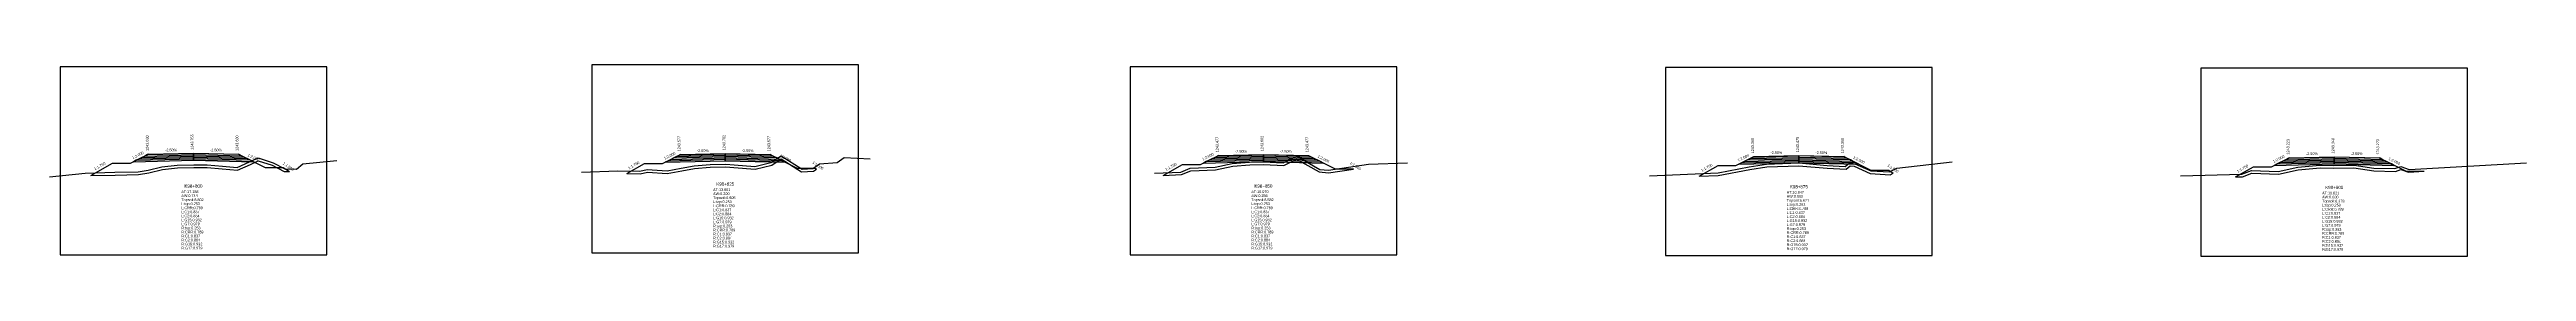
# Model space of a CAD drawing. Extents: x -7 to 78429, y 1189 to 1262.
# Drawn here: x 31838.9 to 32114.7, y 1232.2 to 1253.6 of the extents above; entities that cross this region are included whole.
import ezdxf
from ezdxf.enums import TextEntityAlignment as Align

# ---------------------------------------------------------------- set-up
doc = ezdxf.new("R2010")
doc.units = 0

msp = doc.modelspace()

# ---------------------------------------------------------------- linework, layer by layer
at = {"layer": 'A4_BORDER', "color": 7}
for points in [[(31840.094, 1232.386), (31869.794, 1232.386), (31869.794, 1253.386), (31840.094, 1253.386), (31840.094, 1232.386)], [(31899.307, 1232.611), (31929.007, 1232.611), (31929.007, 1253.611), (31899.307, 1253.611), (31899.307, 1232.611)], [(31959.225, 1232.387), (31988.925, 1232.387), (31988.925, 1253.387), (31959.225, 1253.387), (31959.225, 1232.387)], [(32018.84, 1232.308), (32048.54, 1232.308), (32048.54, 1253.308), (32018.84, 1253.308), (32018.84, 1232.308)], [(32078.451, 1232.232), (32108.151, 1232.232), (32108.151, 1253.232), (32078.451, 1253.232), (32078.451, 1232.232)]]:
    msp.add_lwpolyline(points, dxfattribs=at)
at = {"layer": 'CLEAR_GROUND', "color": 8}
for points in [[(31843.504, 1241.236), (31846.214, 1241.301), (31848.826, 1241.36), (31849.976, 1241.555), (31851.481, 1241.931), (31853.155, 1242.117), (31854.976, 1242.128), (31856.46, 1242.155), (31858.134, 1241.979), (31859.858, 1241.845), (31861.3, 1242.484), (31862.165, 1242.879), (31863.695, 1242.382), (31865.036, 1241.698), (31865.622, 1241.678)], [(31903.204, 1241.461), (31904.687, 1241.426), (31905.493, 1241.624), (31907.699, 1241.457), (31909.313, 1241.782), (31910.722, 1242.043), (31912.475, 1242.183), (31914.21, 1242.207), (31915.115, 1242.142), (31917.489, 1241.954), (31919.343, 1242.411), (31920.397, 1243.092), (31922.657, 1241.642), (31923.996, 1241.725), (31924.327, 1241.964)], [(31962.904, 1241.237), (31964.957, 1241.34), (31965.987, 1241.786), (31968.726, 1241.884), (31970.655, 1242.298), (31972.552, 1242.434), (31974.065, 1242.464), (31976.344, 1242.364), (31977.771, 1243.081), (31980.282, 1241.638), (31981.321, 1241.553), (31984.099, 1241.961)], [(32022.604, 1241.158), (32024.724, 1241.256), (32028.225, 1241.933), (32030.107, 1242.209), (32033.677, 1242.344), (32036.824, 1242.072), (32038.957, 1241.949), (32039.416, 1242.341), (32039.837, 1242.276), (32041.621, 1241.48), (32043.856, 1241.335), (32044.196, 1241.513)], [(32082.304, 1241.082), (32083.084, 1241.104), (32084.135, 1241.494), (32087.091, 1241.386), (32089.291, 1241.887), (32091.716, 1242.116), (32093.268, 1242.081), (32095.478, 1242.087), (32097.7, 1241.753), (32100.108, 1241.709), (32100.726, 1241.928), (32101.582, 1241.623), (32103.304, 1241.721)]]:
    msp.add_lwpolyline(points, dxfattribs=at)
at = {"layer": 'DESIGN_ROAD_TRIMMED', "color": 1}
for points in [[(31843.504, 1241.236), (31845.944, 1242.63), (31847.944, 1242.63), (31849.944, 1243.63), (31849.944, 1243.63), (31849.839, 1243.577), (31849.839, 1243.577), (31849.523, 1243.419), (31849.523, 1243.419), (31849.207, 1243.262), (31849.207, 1243.262), (31848.891, 1243.104), (31848.891, 1243.104), (31848.576, 1242.946), (31848.576, 1242.946), (31848.26, 1242.788), (31854.944, 1242.955), (31854.944, 1243.105), (31854.944, 1243.105), (31854.944, 1243.255), (31854.944, 1243.255), (31854.944, 1243.405), (31854.944, 1243.405), (31854.944, 1243.555), (31854.944, 1243.555), (31854.944, 1243.705), (31854.944, 1243.705), (31854.944, 1243.755), (31854.944, 1243.755), (31854.944, 1243.755), (31854.944, 1243.755), (31854.944, 1243.755), (31854.944, 1243.705), (31854.944, 1243.705), (31854.944, 1243.555), (31854.944, 1243.555), (31854.944, 1243.405), (31854.944, 1243.405), (31854.944, 1243.255), (31854.944, 1243.255), (31854.944, 1243.105), (31854.944, 1243.105), (31854.944, 1242.955), (31861.628, 1242.788), (31861.312, 1242.946), (31861.312, 1242.946), (31860.997, 1243.104), (31860.997, 1243.104), (31860.681, 1243.262), (31860.681, 1243.262), (31860.365, 1243.419), (31860.365, 1243.419), (31860.049, 1243.577), (31860.049, 1243.577), (31859.944, 1243.63), (31859.944, 1243.63), (31862.944, 1242.13), (31864.944, 1242.13), (31865.622, 1241.678)], [(31903.204, 1241.461), (31905.157, 1242.577), (31907.157, 1242.577), (31909.157, 1243.577), (31909.157, 1243.577), (31909.052, 1243.524), (31909.052, 1243.524), (31908.736, 1243.366), (31908.736, 1243.366), (31908.42, 1243.209), (31908.42, 1243.209), (31908.104, 1243.051), (31908.104, 1243.051), (31907.788, 1242.893), (31907.788, 1242.893), (31907.473, 1242.735), (31914.157, 1242.902), (31914.157, 1243.052), (31914.157, 1243.052), (31914.157, 1243.202), (31914.157, 1243.202), (31914.157, 1243.352), (31914.157, 1243.352), (31914.157, 1243.502), (31914.157, 1243.502), (31914.157, 1243.652), (31914.157, 1243.652), (31914.157, 1243.702), (31914.157, 1243.702), (31914.157, 1243.702), (31914.157, 1243.702), (31914.157, 1243.702), (31914.157, 1243.652), (31914.157, 1243.652), (31914.157, 1243.502), (31914.157, 1243.502), (31914.157, 1243.352), (31914.157, 1243.352), (31914.157, 1243.202), (31914.157, 1243.202), (31914.157, 1243.052), (31914.157, 1243.052), (31914.157, 1242.902), (31920.841, 1242.735), (31920.525, 1242.893), (31920.525, 1242.893), (31920.209, 1243.051), (31920.209, 1243.051), (31919.894, 1243.209), (31919.894, 1243.209), (31919.578, 1243.366), (31919.578, 1243.366), (31919.262, 1243.524), (31919.262, 1243.524), (31919.157, 1243.577), (31919.157, 1243.577), (31922.157, 1242.077), (31924.157, 1242.077), (31924.327, 1241.964)], [(31962.904, 1241.237), (31965.075, 1242.477), (31967.075, 1242.477), (31969.075, 1243.477), (31969.075, 1243.477), (31968.97, 1243.424), (31968.97, 1243.424), (31968.654, 1243.266), (31968.654, 1243.266), (31968.338, 1243.109), (31968.338, 1243.109), (31968.022, 1242.951), (31968.022, 1242.951), (31967.707, 1242.793), (31967.707, 1242.793), (31967.391, 1242.635), (31974.075, 1242.802), (31974.075, 1242.952), (31974.075, 1242.952), (31974.075, 1243.102), (31974.075, 1243.102), (31974.075, 1243.252), (31974.075, 1243.252), (31974.075, 1243.402), (31974.075, 1243.402), (31974.075, 1243.552), (31974.075, 1243.552), (31974.075, 1243.602), (31974.075, 1243.602), (31974.075, 1243.602), (31974.075, 1243.602), (31974.075, 1243.602), (31974.075, 1243.552), (31974.075, 1243.552), (31974.075, 1243.402), (31974.075, 1243.402), (31974.075, 1243.252), (31974.075, 1243.252), (31974.075, 1243.102), (31974.075, 1243.102), (31974.075, 1242.952), (31974.075, 1242.952), (31974.075, 1242.802), (31980.759, 1242.635), (31980.443, 1242.793), (31980.443, 1242.793), (31980.128, 1242.951), (31980.128, 1242.951), (31979.812, 1243.109), (31979.812, 1243.109), (31979.496, 1243.266), (31979.496, 1243.266), (31979.18, 1243.424), (31979.18, 1243.424), (31979.075, 1243.477), (31979.075, 1243.477), (31982.075, 1241.977), (31984.075, 1241.977), (31984.099, 1241.961)], [(32022.604, 1241.158), (32024.69, 1242.35), (32026.69, 1242.35), (32028.69, 1243.35), (32028.69, 1243.35), (32028.585, 1243.297), (32028.585, 1243.297), (32028.269, 1243.139), (32028.269, 1243.139), (32027.954, 1242.982), (32027.954, 1242.982), (32027.638, 1242.824), (32027.638, 1242.824), (32027.322, 1242.666), (32027.322, 1242.666), (32027.006, 1242.508), (32033.69, 1242.675), (32033.69, 1242.825), (32033.69, 1242.825), (32033.69, 1242.975), (32033.69, 1242.975), (32033.69, 1243.125), (32033.69, 1243.125), (32033.69, 1243.275), (32033.69, 1243.275), (32033.69, 1243.425), (32033.69, 1243.425), (32033.69, 1243.475), (32033.69, 1243.475), (32033.69, 1243.475), (32033.69, 1243.475), (32033.69, 1243.475), (32033.69, 1243.425), (32033.69, 1243.425), (32033.69, 1243.275), (32033.69, 1243.275), (32033.69, 1243.125), (32033.69, 1243.125), (32033.69, 1242.975), (32033.69, 1242.975), (32033.69, 1242.825), (32033.69, 1242.825), (32033.69, 1242.675), (32040.375, 1242.508), (32040.059, 1242.666), (32040.059, 1242.666), (32039.743, 1242.824), (32039.743, 1242.824), (32039.427, 1242.982), (32039.427, 1242.982), (32039.111, 1243.139), (32039.111, 1243.139), (32038.796, 1243.297), (32038.796, 1243.297), (32038.69, 1243.35), (32038.69, 1243.35), (32041.69, 1241.85), (32043.69, 1241.85), (32044.196, 1241.513)], [(32082.304, 1241.082), (32084.301, 1242.223), (32086.301, 1242.223), (32088.301, 1243.223), (32088.301, 1243.223), (32088.196, 1243.17), (32088.196, 1243.17), (32087.88, 1243.012), (32087.88, 1243.012), (32087.564, 1242.855), (32087.564, 1242.855), (32087.248, 1242.697), (32087.248, 1242.697), (32086.933, 1242.539), (32086.933, 1242.539), (32086.617, 1242.381), (32093.301, 1242.548), (32093.301, 1242.698), (32093.301, 1242.698), (32093.301, 1242.848), (32093.301, 1242.848), (32093.301, 1242.998), (32093.301, 1242.998), (32093.301, 1243.148), (32093.301, 1243.148), (32093.301, 1243.298), (32093.301, 1243.298), (32093.301, 1243.348), (32093.301, 1243.348), (32093.301, 1243.348), (32093.301, 1243.348), (32093.301, 1243.348), (32093.301, 1243.298), (32093.301, 1243.298), (32093.301, 1243.148), (32093.301, 1243.148), (32093.301, 1242.998), (32093.301, 1242.998), (32093.301, 1242.848), (32093.301, 1242.848), (32093.301, 1242.698), (32093.301, 1242.698), (32093.301, 1242.548), (32099.985, 1242.381), (32099.669, 1242.539), (32099.669, 1242.539), (32099.354, 1242.697), (32099.354, 1242.697), (32099.038, 1242.855), (32099.038, 1242.855), (32098.722, 1243.012), (32098.722, 1243.012), (32098.406, 1243.17), (32098.406, 1243.17), (32098.301, 1243.223), (32098.301, 1243.223), (32101.301, 1241.723), (32103.301, 1241.723), (32103.304, 1241.721)]]:
    msp.add_lwpolyline(points, dxfattribs=at)
at = {"layer": 'FINISHED_ROAD', "color": 2}
for points in [[(31845.944, 1242.63), (31847.944, 1242.63), (31849.944, 1243.63), (31849.944, 1243.63), (31854.944, 1243.755), (31859.944, 1243.63), (31859.944, 1243.63), (31862.944, 1242.13), (31864.944, 1242.13)], [(31905.157, 1242.577), (31907.157, 1242.577), (31909.157, 1243.577), (31909.157, 1243.577), (31914.157, 1243.702), (31919.157, 1243.577), (31919.157, 1243.577), (31922.157, 1242.077), (31924.157, 1242.077)], [(31965.075, 1242.477), (31967.075, 1242.477), (31969.075, 1243.477), (31969.075, 1243.477), (31974.075, 1243.602), (31979.075, 1243.477), (31979.075, 1243.477), (31982.075, 1241.977), (31984.075, 1241.977)], [(32024.69, 1242.35), (32026.69, 1242.35), (32028.69, 1243.35), (32028.69, 1243.35), (32033.69, 1243.475), (32038.69, 1243.35), (32038.69, 1243.35), (32041.69, 1241.85), (32043.69, 1241.85)], [(32084.301, 1242.223), (32086.301, 1242.223), (32088.301, 1243.223), (32088.301, 1243.223), (32093.301, 1243.348), (32098.301, 1243.223), (32098.301, 1243.223), (32101.301, 1241.723), (32103.301, 1241.723)]]:
    msp.add_lwpolyline(points, dxfattribs=at)
at = {"layer": 'LAYER_0', "color": 4}
for points in [[(31849.944, 1243.63), (31849.839, 1243.577), (31854.944, 1243.705), (31854.944, 1243.755)], [(31909.157, 1243.577), (31909.052, 1243.524), (31914.157, 1243.652), (31914.157, 1243.702)], [(31969.075, 1243.477), (31968.97, 1243.424), (31974.075, 1243.552), (31974.075, 1243.602)], [(32028.69, 1243.35), (32028.585, 1243.297), (32033.69, 1243.425), (32033.69, 1243.475)], [(32088.301, 1243.223), (32088.196, 1243.17), (32093.301, 1243.298), (32093.301, 1243.348)]]:
    msp.add_lwpolyline(points, dxfattribs=at)
at = {"layer": 'LAYER_1', "color": 4}
for points in [[(31849.839, 1243.577), (31849.523, 1243.419), (31854.944, 1243.555), (31854.944, 1243.705)], [(31909.052, 1243.524), (31908.736, 1243.366), (31914.157, 1243.502), (31914.157, 1243.652)], [(31968.97, 1243.424), (31968.654, 1243.266), (31974.075, 1243.402), (31974.075, 1243.552)], [(32028.585, 1243.297), (32028.269, 1243.139), (32033.69, 1243.275), (32033.69, 1243.425)], [(32088.196, 1243.17), (32087.88, 1243.012), (32093.301, 1243.148), (32093.301, 1243.298)]]:
    msp.add_lwpolyline(points, dxfattribs=at)
at = {"layer": 'LAYER_10', "color": 6}
for points in [[(31860.997, 1243.104), (31861.312, 1242.946), (31854.944, 1243.105), (31854.944, 1243.255)], [(31920.209, 1243.051), (31920.525, 1242.893), (31914.157, 1243.052), (31914.157, 1243.202)], [(31980.128, 1242.951), (31980.443, 1242.793), (31974.075, 1242.952), (31974.075, 1243.102)], [(32039.743, 1242.824), (32040.059, 1242.666), (32033.69, 1242.825), (32033.69, 1242.975)], [(32099.354, 1242.697), (32099.669, 1242.539), (32093.301, 1242.698), (32093.301, 1242.848)]]:
    msp.add_lwpolyline(points, dxfattribs=at)
at = {"layer": 'LAYER_11', "color": 6}
for points in [[(31861.312, 1242.946), (31861.628, 1242.788), (31854.944, 1242.955), (31854.944, 1243.105)], [(31920.525, 1242.893), (31920.841, 1242.735), (31914.157, 1242.902), (31914.157, 1243.052)], [(31980.443, 1242.793), (31980.759, 1242.635), (31974.075, 1242.802), (31974.075, 1242.952)], [(32040.059, 1242.666), (32040.375, 1242.508), (32033.69, 1242.675), (32033.69, 1242.825)], [(32099.669, 1242.539), (32099.985, 1242.381), (32093.301, 1242.548), (32093.301, 1242.698)]]:
    msp.add_lwpolyline(points, dxfattribs=at)
at = {"layer": 'LAYER_2', "color": 4}
for points in [[(31849.523, 1243.419), (31849.207, 1243.262), (31854.944, 1243.405), (31854.944, 1243.555)], [(31908.736, 1243.366), (31908.42, 1243.209), (31914.157, 1243.352), (31914.157, 1243.502)], [(31968.654, 1243.266), (31968.338, 1243.109), (31974.075, 1243.252), (31974.075, 1243.402)], [(32028.269, 1243.139), (32027.954, 1242.982), (32033.69, 1243.125), (32033.69, 1243.275)], [(32087.88, 1243.012), (32087.564, 1242.855), (32093.301, 1242.998), (32093.301, 1243.148)]]:
    msp.add_lwpolyline(points, dxfattribs=at)
at = {"layer": 'LAYER_3', "color": 4}
for points in [[(31849.207, 1243.262), (31848.891, 1243.104), (31854.944, 1243.255), (31854.944, 1243.405)], [(31908.42, 1243.209), (31908.104, 1243.051), (31914.157, 1243.202), (31914.157, 1243.352)], [(31968.338, 1243.109), (31968.022, 1242.951), (31974.075, 1243.102), (31974.075, 1243.252)], [(32027.954, 1242.982), (32027.638, 1242.824), (32033.69, 1242.975), (32033.69, 1243.125)], [(32087.564, 1242.855), (32087.248, 1242.697), (32093.301, 1242.848), (32093.301, 1242.998)]]:
    msp.add_lwpolyline(points, dxfattribs=at)
at = {"layer": 'LAYER_4', "color": 4}
for points in [[(31848.891, 1243.104), (31848.576, 1242.946), (31854.944, 1243.105), (31854.944, 1243.255)], [(31908.104, 1243.051), (31907.788, 1242.893), (31914.157, 1243.052), (31914.157, 1243.202)], [(31968.022, 1242.951), (31967.707, 1242.793), (31974.075, 1242.952), (31974.075, 1243.102)], [(32027.638, 1242.824), (32027.322, 1242.666), (32033.69, 1242.825), (32033.69, 1242.975)], [(32087.248, 1242.697), (32086.933, 1242.539), (32093.301, 1242.698), (32093.301, 1242.848)]]:
    msp.add_lwpolyline(points, dxfattribs=at)
at = {"layer": 'LAYER_5', "color": 4}
for points in [[(31848.576, 1242.946), (31848.26, 1242.788), (31854.944, 1242.955), (31854.944, 1243.105)], [(31907.788, 1242.893), (31907.473, 1242.735), (31914.157, 1242.902), (31914.157, 1243.052)], [(31967.707, 1242.793), (31967.391, 1242.635), (31974.075, 1242.802), (31974.075, 1242.952)], [(32027.322, 1242.666), (32027.006, 1242.508), (32033.69, 1242.675), (32033.69, 1242.825)], [(32086.933, 1242.539), (32086.617, 1242.381), (32093.301, 1242.548), (32093.301, 1242.698)]]:
    msp.add_lwpolyline(points, dxfattribs=at)
at = {"layer": 'LAYER_6', "color": 6}
for points in [[(31859.944, 1243.63), (31860.049, 1243.577), (31854.944, 1243.705), (31854.944, 1243.755)], [(31919.157, 1243.577), (31919.262, 1243.524), (31914.157, 1243.652), (31914.157, 1243.702)], [(31979.075, 1243.477), (31979.18, 1243.424), (31974.075, 1243.552), (31974.075, 1243.602)], [(32038.69, 1243.35), (32038.796, 1243.297), (32033.69, 1243.425), (32033.69, 1243.475)], [(32098.301, 1243.223), (32098.406, 1243.17), (32093.301, 1243.298), (32093.301, 1243.348)]]:
    msp.add_lwpolyline(points, dxfattribs=at)
at = {"layer": 'LAYER_7', "color": 6}
for points in [[(31860.049, 1243.577), (31860.365, 1243.419), (31854.944, 1243.555), (31854.944, 1243.705)], [(31919.262, 1243.524), (31919.578, 1243.366), (31914.157, 1243.502), (31914.157, 1243.652)], [(31979.18, 1243.424), (31979.496, 1243.266), (31974.075, 1243.402), (31974.075, 1243.552)], [(32038.796, 1243.297), (32039.111, 1243.139), (32033.69, 1243.275), (32033.69, 1243.425)], [(32098.406, 1243.17), (32098.722, 1243.012), (32093.301, 1243.148), (32093.301, 1243.298)]]:
    msp.add_lwpolyline(points, dxfattribs=at)
at = {"layer": 'LAYER_8', "color": 6}
for points in [[(31860.365, 1243.419), (31860.681, 1243.262), (31854.944, 1243.405), (31854.944, 1243.555)], [(31919.578, 1243.366), (31919.894, 1243.209), (31914.157, 1243.352), (31914.157, 1243.502)], [(31979.496, 1243.266), (31979.812, 1243.109), (31974.075, 1243.252), (31974.075, 1243.402)], [(32039.111, 1243.139), (32039.427, 1242.982), (32033.69, 1243.125), (32033.69, 1243.275)], [(32098.722, 1243.012), (32099.038, 1242.855), (32093.301, 1242.998), (32093.301, 1243.148)]]:
    msp.add_lwpolyline(points, dxfattribs=at)
at = {"layer": 'LAYER_9', "color": 6}
for points in [[(31860.681, 1243.262), (31860.997, 1243.104), (31854.944, 1243.255), (31854.944, 1243.405)], [(31919.894, 1243.209), (31920.209, 1243.051), (31914.157, 1243.202), (31914.157, 1243.352)], [(31979.812, 1243.109), (31980.128, 1242.951), (31974.075, 1243.102), (31974.075, 1243.252)], [(32039.427, 1242.982), (32039.743, 1242.824), (32033.69, 1242.975), (32033.69, 1243.125)], [(32099.038, 1242.855), (32099.354, 1242.697), (32093.301, 1242.848), (32093.301, 1242.998)]]:
    msp.add_lwpolyline(points, dxfattribs=at)
at = {"layer": 'NATURAL_GROUND', "color": 3}
for points in [[(31838.921, 1241.106), (31842.905, 1241.522), (31846.207, 1241.601), (31848.798, 1241.66), (31849.915, 1241.849), (31851.428, 1242.227), (31853.138, 1242.417), (31854.972, 1242.428), (31856.473, 1242.455), (31858.161, 1242.278), (31859.806, 1242.15), (31861.177, 1242.757), (31862.147, 1243.201), (31863.81, 1242.66), (31865.113, 1241.995), (31866.425, 1241.95), (31867.116, 1242.557), (31870.892, 1242.921)], [(31898.134, 1241.636), (31902.205, 1241.785), (31904.654, 1241.727), (31905.468, 1241.927), (31907.681, 1241.759), (31909.256, 1242.076), (31910.683, 1242.341), (31912.461, 1242.482), (31914.219, 1242.507), (31915.138, 1242.441), (31917.464, 1242.256), (31919.223, 1242.69), (31920.397, 1243.449), (31922.736, 1241.947), (31923.891, 1242.02), (31924.648, 1242.564), (31926.618, 1242.701), (31927.407, 1243.242), (31930.297, 1243.111)], [(31961.949, 1241.489), (31964.888, 1241.637), (31965.92, 1242.083), (31968.689, 1242.183), (31970.613, 1242.595), (31972.538, 1242.733), (31974.069, 1242.764), (31976.279, 1242.667), (31977.781, 1243.421), (31980.373, 1241.932), (31981.311, 1241.855), (31985.79, 1242.513), (31990.119, 1242.659)], [(32017.046, 1241.202), (32024.688, 1241.555), (32028.174, 1242.229), (32030.079, 1242.509), (32033.684, 1242.644), (32036.845, 1242.371), (32038.853, 1242.255), (32039.325, 1242.659), (32039.922, 1242.566), (32041.694, 1241.776), (32043.791, 1241.64), (32044.59, 1242.058), (32050.755, 1242.759)], [(32076.167, 1241.207), (32083.026, 1241.403), (32084.087, 1241.796), (32087.063, 1241.687), (32089.243, 1242.184), (32091.705, 1242.416), (32093.271, 1242.381), (32095.5, 1242.387), (32097.725, 1242.052), (32100.059, 1242.01), (32100.726, 1242.246), (32101.625, 1241.926), (32114.701, 1242.671)]]:
    msp.add_lwpolyline(points, dxfattribs=at)
at = {"layer": 'STRUCTURE_LEFT', "color": 4}
for points in [[(31849.944, 1243.63), (31849.839, 1243.577), (31849.839, 1243.577), (31849.523, 1243.419), (31849.523, 1243.419), (31849.207, 1243.262), (31849.207, 1243.262), (31848.891, 1243.104), (31848.891, 1243.104), (31848.576, 1242.946), (31848.576, 1242.946), (31848.26, 1242.788), (31854.944, 1242.955), (31854.944, 1243.105), (31854.944, 1243.105), (31854.944, 1243.255), (31854.944, 1243.255), (31854.944, 1243.405), (31854.944, 1243.405), (31854.944, 1243.555), (31854.944, 1243.555), (31854.944, 1243.705), (31854.944, 1243.705), (31854.944, 1243.755), (31854.944, 1243.755)], [(31909.157, 1243.577), (31909.052, 1243.524), (31909.052, 1243.524), (31908.736, 1243.366), (31908.736, 1243.366), (31908.42, 1243.209), (31908.42, 1243.209), (31908.104, 1243.051), (31908.104, 1243.051), (31907.788, 1242.893), (31907.788, 1242.893), (31907.473, 1242.735), (31914.157, 1242.902), (31914.157, 1243.052), (31914.157, 1243.052), (31914.157, 1243.202), (31914.157, 1243.202), (31914.157, 1243.352), (31914.157, 1243.352), (31914.157, 1243.502), (31914.157, 1243.502), (31914.157, 1243.652), (31914.157, 1243.652), (31914.157, 1243.702), (31914.157, 1243.702)], [(31969.075, 1243.477), (31968.97, 1243.424), (31968.97, 1243.424), (31968.654, 1243.266), (31968.654, 1243.266), (31968.338, 1243.109), (31968.338, 1243.109), (31968.022, 1242.951), (31968.022, 1242.951), (31967.707, 1242.793), (31967.707, 1242.793), (31967.391, 1242.635), (31974.075, 1242.802), (31974.075, 1242.952), (31974.075, 1242.952), (31974.075, 1243.102), (31974.075, 1243.102), (31974.075, 1243.252), (31974.075, 1243.252), (31974.075, 1243.402), (31974.075, 1243.402), (31974.075, 1243.552), (31974.075, 1243.552), (31974.075, 1243.602), (31974.075, 1243.602)], [(32028.69, 1243.35), (32028.585, 1243.297), (32028.585, 1243.297), (32028.269, 1243.139), (32028.269, 1243.139), (32027.954, 1242.982), (32027.954, 1242.982), (32027.638, 1242.824), (32027.638, 1242.824), (32027.322, 1242.666), (32027.322, 1242.666), (32027.006, 1242.508), (32033.69, 1242.675), (32033.69, 1242.825), (32033.69, 1242.825), (32033.69, 1242.975), (32033.69, 1242.975), (32033.69, 1243.125), (32033.69, 1243.125), (32033.69, 1243.275), (32033.69, 1243.275), (32033.69, 1243.425), (32033.69, 1243.425), (32033.69, 1243.475), (32033.69, 1243.475)], [(32088.301, 1243.223), (32088.196, 1243.17), (32088.196, 1243.17), (32087.88, 1243.012), (32087.88, 1243.012), (32087.564, 1242.855), (32087.564, 1242.855), (32087.248, 1242.697), (32087.248, 1242.697), (32086.933, 1242.539), (32086.933, 1242.539), (32086.617, 1242.381), (32093.301, 1242.548), (32093.301, 1242.698), (32093.301, 1242.698), (32093.301, 1242.848), (32093.301, 1242.848), (32093.301, 1242.998), (32093.301, 1242.998), (32093.301, 1243.148), (32093.301, 1243.148), (32093.301, 1243.298), (32093.301, 1243.298), (32093.301, 1243.348), (32093.301, 1243.348)]]:
    msp.add_lwpolyline(points, dxfattribs=at)
at = {"layer": 'STRUCTURE_RIGHT', "color": 6}
for points in [[(31854.944, 1243.755), (31854.944, 1243.755), (31854.944, 1243.705), (31854.944, 1243.705), (31854.944, 1243.555), (31854.944, 1243.555), (31854.944, 1243.405), (31854.944, 1243.405), (31854.944, 1243.255), (31854.944, 1243.255), (31854.944, 1243.105), (31854.944, 1243.105), (31854.944, 1242.955), (31861.628, 1242.788), (31861.312, 1242.946), (31861.312, 1242.946), (31860.997, 1243.104), (31860.997, 1243.104), (31860.681, 1243.262), (31860.681, 1243.262), (31860.365, 1243.419), (31860.365, 1243.419), (31860.049, 1243.577), (31860.049, 1243.577), (31859.944, 1243.63)], [(31914.157, 1243.702), (31914.157, 1243.702), (31914.157, 1243.652), (31914.157, 1243.652), (31914.157, 1243.502), (31914.157, 1243.502), (31914.157, 1243.352), (31914.157, 1243.352), (31914.157, 1243.202), (31914.157, 1243.202), (31914.157, 1243.052), (31914.157, 1243.052), (31914.157, 1242.902), (31920.841, 1242.735), (31920.525, 1242.893), (31920.525, 1242.893), (31920.209, 1243.051), (31920.209, 1243.051), (31919.894, 1243.209), (31919.894, 1243.209), (31919.578, 1243.366), (31919.578, 1243.366), (31919.262, 1243.524), (31919.262, 1243.524), (31919.157, 1243.577)], [(31974.075, 1243.602), (31974.075, 1243.602), (31974.075, 1243.552), (31974.075, 1243.552), (31974.075, 1243.402), (31974.075, 1243.402), (31974.075, 1243.252), (31974.075, 1243.252), (31974.075, 1243.102), (31974.075, 1243.102), (31974.075, 1242.952), (31974.075, 1242.952), (31974.075, 1242.802), (31980.759, 1242.635), (31980.443, 1242.793), (31980.443, 1242.793), (31980.128, 1242.951), (31980.128, 1242.951), (31979.812, 1243.109), (31979.812, 1243.109), (31979.496, 1243.266), (31979.496, 1243.266), (31979.18, 1243.424), (31979.18, 1243.424), (31979.075, 1243.477)], [(32033.69, 1243.475), (32033.69, 1243.475), (32033.69, 1243.425), (32033.69, 1243.425), (32033.69, 1243.275), (32033.69, 1243.275), (32033.69, 1243.125), (32033.69, 1243.125), (32033.69, 1242.975), (32033.69, 1242.975), (32033.69, 1242.825), (32033.69, 1242.825), (32033.69, 1242.675), (32040.375, 1242.508), (32040.059, 1242.666), (32040.059, 1242.666), (32039.743, 1242.824), (32039.743, 1242.824), (32039.427, 1242.982), (32039.427, 1242.982), (32039.111, 1243.139), (32039.111, 1243.139), (32038.796, 1243.297), (32038.796, 1243.297), (32038.69, 1243.35)], [(32093.301, 1243.348), (32093.301, 1243.348), (32093.301, 1243.298), (32093.301, 1243.298), (32093.301, 1243.148), (32093.301, 1243.148), (32093.301, 1242.998), (32093.301, 1242.998), (32093.301, 1242.848), (32093.301, 1242.848), (32093.301, 1242.698), (32093.301, 1242.698), (32093.301, 1242.548), (32099.985, 1242.381), (32099.669, 1242.539), (32099.669, 1242.539), (32099.354, 1242.697), (32099.354, 1242.697), (32099.038, 1242.855), (32099.038, 1242.855), (32098.722, 1243.012), (32098.722, 1243.012), (32098.406, 1243.17), (32098.406, 1243.17), (32098.301, 1243.223)]]:
    msp.add_lwpolyline(points, dxfattribs=at)

# ---------------------------------------------------------------- texts
at = {"layer": 'INFO_TEXT'}
for s, p in [('AT:17.158', (31853.594, 1239.286)), ('AW:0.744', (31853.594, 1238.836)), ('Topsoil:6.802', (31853.594, 1238.386)), ('AT:13.901', (31912.807, 1239.511)), ('AW:0.200', (31912.807, 1239.061)), ('Topsoil:6.605', (31912.807, 1238.611)), ('L:top:0.253', (31912.807, 1238.161)), ('AT:10.070', (31972.725, 1239.287)), ('AW:0.256', (31972.725, 1238.837)), ('Topsoil:6.582', (31972.725, 1238.387)), ('AT:10.847', (32032.34, 1239.208)), ('AW:0.000', (32032.34, 1238.758)), ('Topsoil:6.621', (32032.34, 1238.308)), ('AT:10.821', (32091.951, 1239.132)), ('AW:0.000', (32091.951, 1238.682)), ('Topsoil:6.378', (32091.951, 1238.232)), ('L:top:0.253', (31853.594, 1237.936)), ('L:CRR:0.789', (31853.594, 1237.486)), ('L:C1:0.837', (31853.594, 1237.036)), ('L:C2:0.884', (31853.594, 1236.586)), ('L:G15:0.932', (31853.594, 1236.136)), ('L:G7:0.979', (31853.594, 1235.686)), ('R:top:0.253', (31853.594, 1235.236)), ('L:CRR:0.789', (31912.807, 1237.711)), ('L:C1:0.837', (31912.807, 1237.261)), ('L:C2:0.884', (31912.807, 1236.811)), ('L:G15:0.932', (31912.807, 1236.361)), ('L:G7:0.979', (31912.807, 1235.911)), ('R:top:0.253', (31912.807, 1235.461)), ('L:top:0.253', (31972.725, 1237.937)), ('L:CRR:0.789', (31972.725, 1237.487)), ('L:C1:0.837', (31972.725, 1237.037)), ('L:C2:0.884', (31972.725, 1236.587)), ('L:G15:0.932', (31972.725, 1236.137)), ('L:G7:0.979', (31972.725, 1235.687)), ('R:top:0.253', (31972.725, 1235.237)), ('L:top:0.253', (32032.34, 1237.858)), ('L:CRR:0.789', (32032.34, 1237.408)), ('L:C1:0.837', (32032.34, 1236.958)), ('L:C2:0.884', (32032.34, 1236.508)), ('L:G15:0.932', (32032.34, 1236.058)), ('L:G7:0.979', (32032.34, 1235.608)), ('L:top:0.253', (32091.951, 1237.782)), ('L:CRR:0.789', (32091.951, 1237.332)), ('L:C1:0.837', (32091.951, 1236.882)), ('L:C2:0.884', (32091.951, 1236.432)), ('L:G15:0.932', (32091.951, 1235.982)), ('L:G7:0.979', (32091.951, 1235.532)), ('R:CRR:0.789', (31853.594, 1234.786)), ('R:C1:0.837', (31853.594, 1234.336)), ('R:C2:0.884', (31853.594, 1233.886)), ('R:G15:0.932', (31853.594, 1233.436)), ('R:G17:0.979', (31853.594, 1232.986)), ('R:CRR:0.789', (31912.807, 1235.011)), ('R:C1:0.837', (31912.807, 1234.561)), ('R:C2:0.884', (31912.807, 1234.111)), ('R:G15:0.932', (31912.807, 1233.661)), ('R:G17:0.979', (31912.807, 1233.211)), ('R:CRR:0.789', (31972.725, 1234.787)), ('R:C1:0.837', (31972.725, 1234.337)), ('R:C2:0.884', (31972.725, 1233.887)), ('R:G15:0.932', (31972.725, 1233.437)), ('R:G17:0.979', (31972.725, 1232.987)), ('R:top:0.253', (32032.34, 1235.158)), ('R:CRR:0.789', (32032.34, 1234.708)), ('R:C1:0.837', (32032.34, 1234.258)), ('R:C2:0.884', (32032.34, 1233.808)), ('R:G15:0.932', (32032.34, 1233.358)), ('R:G17:0.979', (32032.34, 1232.908)), ('R:top:0.253', (32091.951, 1235.082)), ('R:CRR:0.789', (32091.951, 1234.632)), ('R:C1:0.837', (32091.951, 1234.182)), ('R:C2:0.884', (32091.951, 1233.732)), ('R:G15:0.932', (32091.951, 1233.282)), ('R:G17:0.979', (32091.951, 1232.832))]:
    msp.add_text(s, height=0.3, dxfattribs=at).set_placement(p)
at = {"layer": 'LEFT_TEXT_H'}
for s, p in [('1243.630', (31849.944, 1243.99)), ('1243.577', (31909.157, 1243.937)), ('1243.477', (31969.075, 1243.837)), ('1243.350', (32028.69, 1243.71)), ('1243.223', (32088.301, 1243.583))]:
    msp.add_text(s, height=0.3, rotation=90, dxfattribs=at).set_placement(p)
at = {"layer": 'POINT_TEXT_H'}
for s, p in [('1243.755', (31854.944, 1244.115)), ('1243.702', (31914.157, 1244.062)), ('1243.602', (31974.075, 1243.962)), ('1243.475', (32033.69, 1243.835)), ('1243.348', (32093.301, 1243.708))]:
    msp.add_text(s, height=0.3, rotation=90, dxfattribs=at).set_placement(p)
at = {"layer": 'RIGHT_TEXT_H'}
for s, p in [('1243.630', (31859.944, 1243.99)), ('1243.577', (31919.157, 1243.937)), ('1243.477', (31979.075, 1243.837)), ('1243.350', (32038.69, 1243.71)), ('1243.223', (32098.301, 1243.583))]:
    msp.add_text(s, height=0.3, rotation=90, dxfattribs=at).set_placement(p)
at = {"layer": 'SLOPE_left'}
for s, rotation, p in [('1:2.000', 26.565, (31848.863, 1243.291)), ('1:2.000', 26.565, (31908.076, 1243.238)), ('1:1.750', 29.745, (31844.635, 1242.089)), ('1:1.750', 29.745, (31904.091, 1242.175)), ('1:1.750', 29.745, (31963.9, 1242.013)), ('1:2.000', 26.565, (31967.995, 1243.138)), ('1:1.750', 29.745, (32023.558, 1241.91)), ('1:2.000', 26.565, (32027.61, 1243.011)), ('1:1.750', 29.745, (32083.213, 1241.809)), ('1:2.000', 26.565, (32087.221, 1242.884))]:
    msp.add_text(s, height=0.3, rotation=rotation, dxfattribs=at).set_placement(p, align=Align.BOTTOM_CENTER)
at = {"layer": 'SLOPE_right'}
for s, rotation, p in [('1:2.000', -26.565, (31861.524, 1243.041)), ('1:1.500', -33.69, (31865.383, 1242.054)), ('1:2.000', -26.565, (31920.737, 1242.988)), ('1:1.500', -33.69, (31924.342, 1242.17)), ('1:2.000', -26.565, (31980.656, 1242.888)), ('1:1.500', -33.69, (31984.187, 1242.119)), ('1:2.000', -26.565, (32040.271, 1242.761)), ('1:1.500', -33.69, (32044.043, 1241.831)), ('1:2.000', -26.565, (32099.882, 1242.634))]:
    msp.add_text(s, height=0.3, rotation=rotation, dxfattribs=at).set_placement(p, align=Align.BOTTOM_CENTER)
at = {"layer": 'SLOPE_TEXT'}
for p in [(31852.444, 1243.933), (31857.444, 1243.933), (31911.657, 1243.88), (31916.657, 1243.88), (31971.575, 1243.78), (31976.575, 1243.78), (32031.19, 1243.652), (32036.19, 1243.652), (32090.801, 1243.525), (32095.801, 1243.525)]:
    msp.add_text('-2.50%', height=0.3, dxfattribs=at).set_placement(p, align=Align.CENTER)
at = {"layer": 'STATION_TITLE'}
for s, p in [('K98+800', (31854.944, 1239.886)), ('K98+825', (31914.157, 1240.111)), ('K98+850', (31974.075, 1239.887)), ('K98+875', (32033.69, 1239.808)), ('K98+900', (32093.301, 1239.732))]:
    msp.add_text(s, height=0.36, dxfattribs=at).set_placement(p, align=Align.CENTER)

doc.saveas('drawing.dxf')
